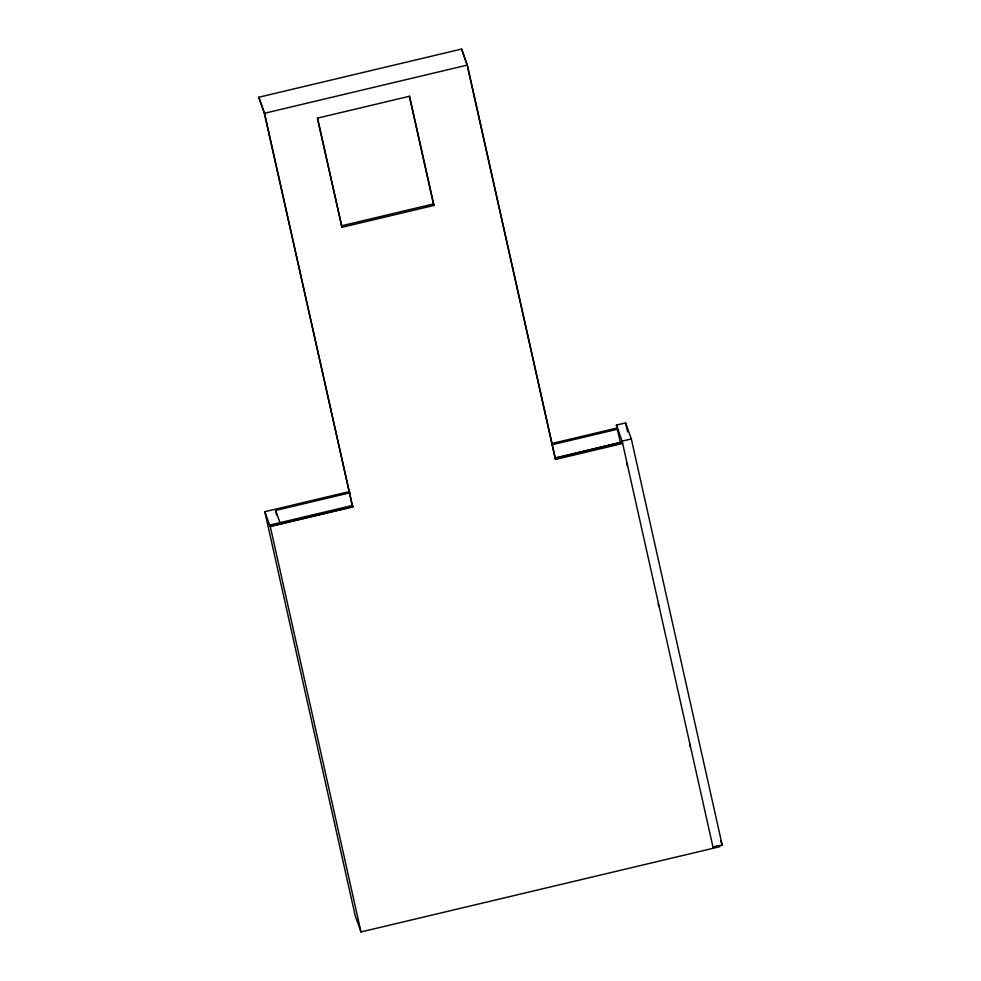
<?xml version="1.0" encoding="UTF-8"?>
<svg xmlns="http://www.w3.org/2000/svg" width="981" height="981" viewBox="0 0 981 981"><rect width="100%" height="100%" fill="white"/><g stroke="black" fill="none" stroke-linecap="round" stroke-linejoin="round"><path stroke-width="1.47" d="M352.118 505.522L269.763 525.093L270.278 526.552L352.645 506.981L264.441 113.71L258.8 97.242L461.61 49.05L467.348 65.089L555.589 459.427L622.628 443.498L622.113 442.039L555.074 457.968L467.581 67.015M258.8 97.242L264.539 113.269L467.348 65.089M341.449 225.826L433.455 203.962L433.982 205.421L341.977 227.285L317.366 118.149M620.446 442.652L616.387 425.104L625.584 422.921L631.323 438.948L722.2 845.058L712.942 847.093L719.539 845.536L719.809 846.701L360.996 931.95L355.257 915.911L264.809 511.702L349.665 491.542M552.144 443.437L617.65 427.875M276.605 514.927L275.6 510.451L349.91 492.793M552.045 444.761L617.441 429.224M616.387 425.104L622.126 441.143L631.323 438.948M353.123 506.257L280.296 523.572L275.6 510.451M555.258 458.237L622.138 442.345M264.809 511.702L270.033 526.282L353.246 506.515M555.356 458.483L622.113 442.039M467.25 65.519L461.61 49.05M720.765 841.048L722.2 845.058M555.074 457.968L555.589 459.427M625.584 422.921L627.582 431.873M622.126 441.143L713.003 847.241M626.822 463.24L627.484 466.22M658.214 603.511L658.876 606.491M689.594 743.782L690.268 746.774M433.982 205.421L409.543 96.248L317.55 118.112L341.977 227.285M409.359 96.285L433.455 203.962M264.539 113.269L352.645 506.981M270.278 526.552L360.996 931.95M269.763 525.093L270.033 526.282"/></g></svg>
